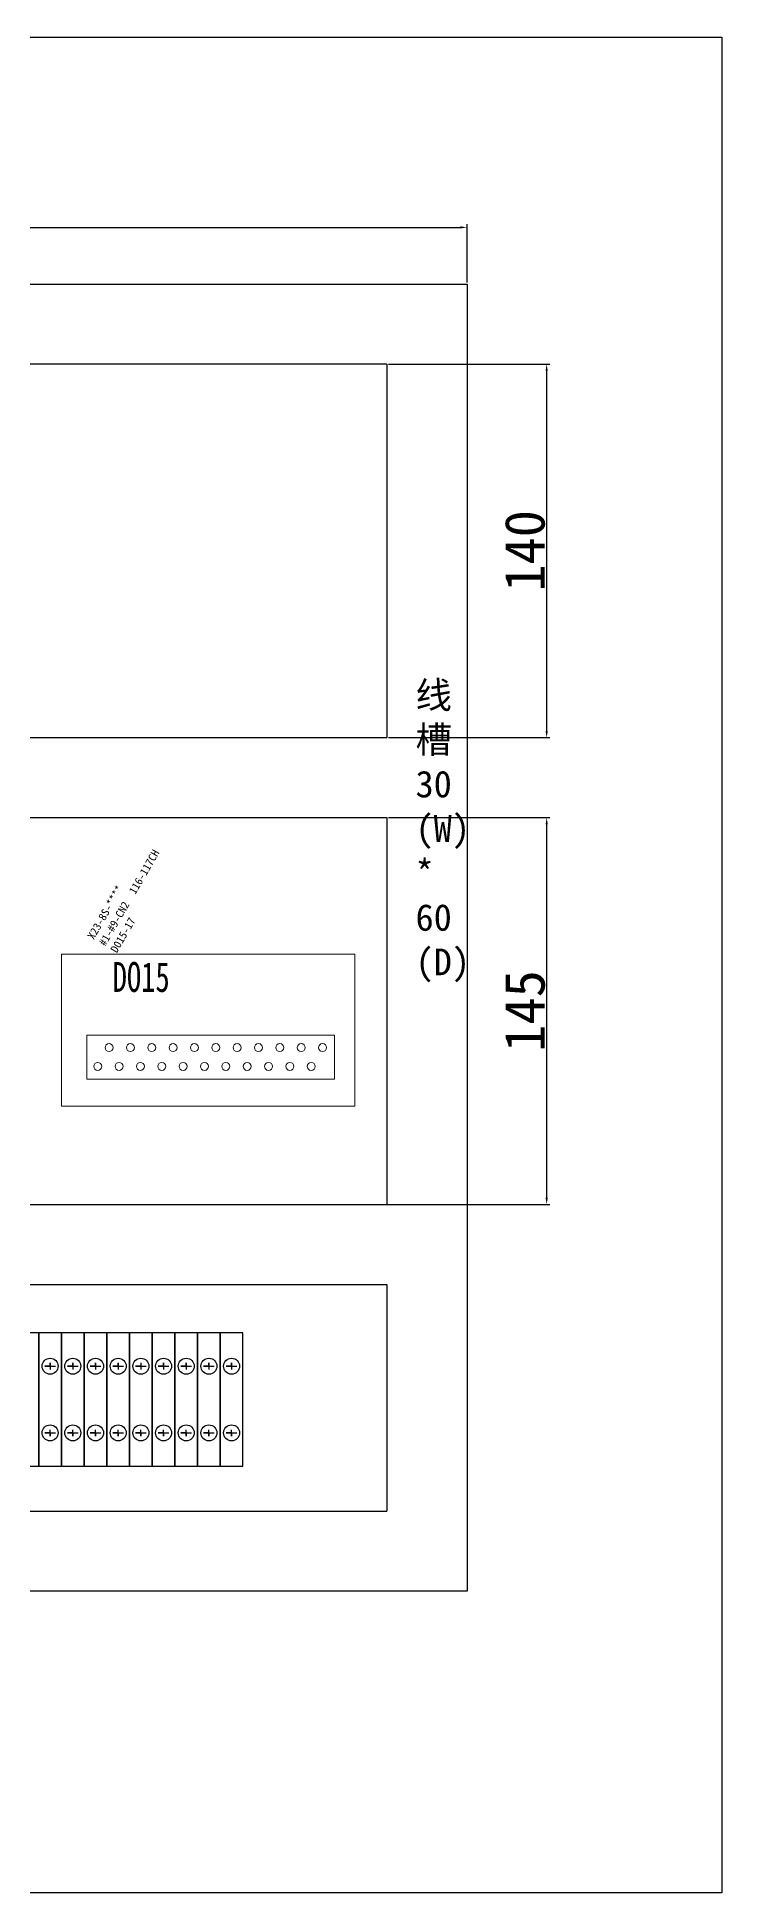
# Model space of a CAD drawing. Header units: millimetres. Extents: x 336 to 12810, y -1577 to 4105.
# Drawn here: x 11316 to 11572, y 1252 to 1948 of the extents above; entities that cross this region are included whole.
import ezdxf

# ---------------------------------------------------------------- set-up
doc = ezdxf.new("R2010")
doc.units = ezdxf.units.MM
doc.layers.add('细实线层', color=7, linetype='Continuous')
doc.styles.get("Standard").update_dxf_attribs({"font": ''})
doc.styles.add('宋', font='', dxfattribs={"width": 0.7})
doc.styles.get('Standard').set_extended_font_data('SimSun')
doc.styles.get('宋').set_extended_font_data('SimSun')
doc.dimstyles.new('ISO-25', dxfattribs={"dimtxt": 2.5, "dimasz": 2.5, "dimexe": 1.25, "dimexo": 0.625, "dimtad": 1, "dimtxsty": 'Standard', "dimcen": 2.5, "dimadec": 0, "dimazin": 0, "dimtfac": 1, "dimtmove": 0, "dimatfit": 3, "dimfxl": 1, "dimarcsym": 0})

# ---------------------------------------------------------------- blocks, each defined once
blk = doc.blocks.new('*D899')
at = {"color": 0, "lineweight": -2}
for p, q in [((10476.72, 1856.17), (10476.72, 1878.07)), ((10479.22, 1876.82), (11474.22, 1876.82)), ((11476.72, 1856.17), (11476.72, 1878.07))]:
    blk.add_line(p, q, dxfattribs=at)
at = {"color": 0}
for points in [[(10479.22, 1877.23), (10479.22, 1876.4), (10476.72, 1876.82)], [(11474.22, 1876.4), (11474.22, 1877.23), (11476.72, 1876.82)]]:
    blk.add_solid(points, dxfattribs=at)
at = {"layer": 'Defpoints', "color": 0}
for p in [(11476.72, 1876.82), (10476.72, 1855.54), (11476.72, 1855.54)]:
    blk.add_point(p, dxfattribs=at)
at = {"color": 0, "insert": (10976.72, 1884.94), "char_height": 2.5, "attachment_point": 5}
blk.add_mtext('{\\H6x;1000}', dxfattribs=at)
blk = doc.blocks.new('D015')
at = {"lineweight": 0}
for p, q in [((4907.11, 1796), (4797.11, 1796)), ((4907.11, 1739), (4907.11, 1796)), ((4797.11, 1739), (4907.11, 1739))]:
    blk.add_line(p, q, dxfattribs=at)
for centre in [(4814.94, 1760.94), (4822.94, 1760.94), (4830.94, 1760.94), (4838.94, 1760.94), (4846.94, 1760.94), (4854.94, 1760.94), (4862.94, 1760.94), (4870.94, 1760.94), (4878.94, 1760.94), (4886.94, 1760.94), (4894.94, 1760.94), (4810.7, 1753.88), (4818.7, 1753.88), (4826.7, 1753.88), (4834.7, 1753.88), (4842.7, 1753.88), (4850.7, 1753.88), (4858.7, 1753.88), (4866.7, 1753.88), (4874.7, 1753.88), (4882.7, 1753.88), (4890.7, 1753.88)]:
    blk.add_circle(centre, 1.5, dxfattribs=at)
at = {"layer": '细实线层', "lineweight": 0}
for p, q in [((4797.11, 1796), (4797.11, 1739)), ((4806.62, 1749.13), (4806.62, 1765.59)), ((4806.62, 1765.59), (4899.47, 1765.59)), ((4899.47, 1765.59), (4899.47, 1749.13)), ((4899.47, 1749.13), (4806.62, 1749.13))]:
    blk.add_line(p, q, dxfattribs=at)
at = {"lineweight": 0, "insert": (4816.32, 1793.01), "char_height": 11.2, "width": 74.3703, "attachment_point": 1, "style": '宋'}
blk.add_mtext('DO15', dxfattribs=at)
blk = doc.blocks.new('*D912')
at = {"color": 0, "lineweight": -2}
for p, q in [((11447.34, 1825.54), (11507.8, 1825.54)), ((11506.55, 1823.04), (11506.55, 1688.04)), ((11447.34, 1685.54), (11507.8, 1685.54))]:
    blk.add_line(p, q, dxfattribs=at)
at = {"color": 0}
for points in [[(11506.97, 1823.04), (11506.13, 1823.04), (11506.55, 1825.54)], [(11506.13, 1688.04), (11506.97, 1688.04), (11506.55, 1685.54)]]:
    blk.add_solid(points, dxfattribs=at)
at = {"layer": 'Defpoints', "color": 0}
for p in [(11446.72, 1825.54), (11446.72, 1685.54), (11506.55, 1685.54)]:
    blk.add_point(p, dxfattribs=at)
at = {"color": 0, "insert": (11498.42, 1755.54), "char_height": 2.5, "attachment_point": 5, "rotation": 90}
blk.add_mtext('{\\H6x;140}', dxfattribs=at)
blk = doc.blocks.new('*D913')
at = {"color": 0, "lineweight": -2}
for p, q in [((11447.34, 1655.54), (11507.8, 1655.54)), ((11506.55, 1653.04), (11506.55, 1513.04)), ((10837.34, 1510.54), (11507.8, 1510.54))]:
    blk.add_line(p, q, dxfattribs=at)
at = {"color": 0}
for points in [[(11506.97, 1653.04), (11506.13, 1653.04), (11506.55, 1655.54)], [(11506.13, 1513.04), (11506.97, 1513.04), (11506.55, 1510.54)]]:
    blk.add_solid(points, dxfattribs=at)
at = {"layer": 'Defpoints', "color": 0}
for p in [(11446.72, 1655.54), (10836.72, 1510.54), (11506.55, 1510.54)]:
    blk.add_point(p, dxfattribs=at)
at = {"color": 0, "insert": (11498.42, 1583.04), "char_height": 2.5, "attachment_point": 5, "rotation": 90}
blk.add_mtext('{\\H6x;145}', dxfattribs=at)

msp = doc.modelspace()

# ---------------------------------------------------------------- linework, layer by layer
for p, q in [((11446.716, 1825.542), (10836.716, 1825.542)), ((11446.716, 1825.542), (11446.716, 1685.542)), ((10836.716, 1685.542), (11446.716, 1685.542)), ((10836.716, 1655.542), (11446.716, 1655.542)), ((11446.716, 1655.542), (11446.716, 1510.542)), ((10836.716, 1510.542), (11446.716, 1510.542)), ((10506.716, 1480.542), (11446.716, 1480.542)), ((11446.716, 1480.542), (11446.716, 1395.542)), ((11320.477, 1451.072), (11320.477, 1448.672)), ((11320.477, 1449.872), (11320.477, 1451.072)), ((11328.977, 1451.072), (11328.977, 1448.672)), ((11328.977, 1449.872), (11328.977, 1451.072)), ((11337.477, 1451.072), (11337.477, 1448.672)), ((11337.477, 1449.872), (11337.477, 1451.072)), ((11345.977, 1451.072), (11345.977, 1448.672)), ((11345.977, 1449.872), (11345.977, 1451.072)), ((11354.477, 1451.072), (11354.477, 1448.672)), ((11362.977, 1451.072), (11362.977, 1448.672)), ((11362.977, 1449.872), (11362.977, 1451.072)), ((11371.477, 1451.072), (11371.477, 1448.672)), ((11371.477, 1449.872), (11371.477, 1451.072)), ((11379.977, 1451.072), (11379.977, 1448.672)), ((11379.977, 1449.872), (11379.977, 1451.072)), ((11388.477, 1451.072), (11388.477, 1448.672)), ((11388.477, 1449.872), (11388.477, 1451.072)), ((10506.716, 1395.542), (11446.716, 1395.542))]:
    msp.add_line(p, q)
at = {"color": 0}
for p, q in [((11318.477, 1449.872), (11322.477, 1449.872)), ((11320.477, 1449.872), (11318.477, 1449.872)), ((11326.977, 1449.872), (11330.977, 1449.872)), ((11328.977, 1449.872), (11326.977, 1449.872)), ((11335.477, 1449.872), (11339.477, 1449.872)), ((11337.477, 1449.872), (11335.477, 1449.872)), ((11343.977, 1449.872), (11347.977, 1449.872)), ((11345.977, 1449.872), (11343.977, 1449.872)), ((11352.477, 1449.872), (11356.477, 1449.872)), ((11354.477, 1449.872), (11352.477, 1449.872)), ((11360.977, 1449.872), (11364.977, 1449.872)), ((11362.977, 1449.872), (11360.977, 1449.872)), ((11369.477, 1449.872), (11373.477, 1449.872)), ((11371.477, 1449.872), (11369.477, 1449.872)), ((11377.977, 1449.872), (11381.977, 1449.872)), ((11379.977, 1449.872), (11377.977, 1449.872)), ((11386.477, 1449.872), (11390.477, 1449.872)), ((11388.477, 1449.872), (11386.477, 1449.872)), ((11318.477, 1424.872), (11322.477, 1424.872)), ((11320.477, 1424.872), (11318.477, 1424.872)), ((11320.477, 1423.672), (11320.477, 1426.072)), ((11320.477, 1424.872), (11320.477, 1423.672)), ((11326.977, 1424.872), (11330.977, 1424.872)), ((11328.977, 1424.872), (11326.977, 1424.872)), ((11328.977, 1423.672), (11328.977, 1426.072)), ((11328.977, 1424.872), (11328.977, 1423.672)), ((11335.477, 1424.872), (11339.477, 1424.872)), ((11337.477, 1424.872), (11335.477, 1424.872)), ((11337.477, 1423.672), (11337.477, 1426.072)), ((11337.477, 1424.872), (11337.477, 1423.672)), ((11343.977, 1424.872), (11347.977, 1424.872)), ((11345.977, 1424.872), (11343.977, 1424.872)), ((11345.977, 1423.672), (11345.977, 1426.072)), ((11345.977, 1424.872), (11345.977, 1423.672)), ((11352.477, 1424.872), (11356.477, 1424.872)), ((11354.477, 1424.872), (11352.477, 1424.872)), ((11354.477, 1423.672), (11354.477, 1426.072)), ((11354.477, 1424.872), (11354.477, 1423.672)), ((11360.977, 1424.872), (11364.977, 1424.872)), ((11362.977, 1424.872), (11360.977, 1424.872)), ((11362.977, 1423.672), (11362.977, 1426.072)), ((11362.977, 1424.872), (11362.977, 1423.672)), ((11369.477, 1424.872), (11373.477, 1424.872)), ((11371.477, 1424.872), (11369.477, 1424.872)), ((11371.477, 1423.672), (11371.477, 1426.072)), ((11371.477, 1424.872), (11371.477, 1423.672)), ((11377.977, 1424.872), (11381.977, 1424.872)), ((11379.977, 1424.872), (11377.977, 1424.872)), ((11379.977, 1423.672), (11379.977, 1426.072)), ((11379.977, 1424.872), (11379.977, 1423.672)), ((11386.477, 1424.872), (11390.477, 1424.872)), ((11388.477, 1424.872), (11386.477, 1424.872)), ((11388.477, 1423.672), (11388.477, 1426.072)), ((11388.477, 1424.872), (11388.477, 1423.672))]:
    msp.add_line(p, q, dxfattribs=at)
at = {"color": 1}
msp.add_lwpolyline([(10392.589, 1948.152), (11572.212, 1948.152), (11572.212, 1252.413), (10392.589, 1252.413)], close=True, dxfattribs=at)
msp.add_lwpolyline([(10476.716, 1855.542), (11476.716, 1855.542), (11476.716, 1365.542), (10476.716, 1365.542)], close=True)
at = {"linetype": 'Continuous'}
for points in [[(11307.727, 1412.372), (11316.227, 1412.372), (11316.227, 1462.372), (11307.727, 1462.372)], [(11316.227, 1412.372), (11324.727, 1412.372), (11324.727, 1462.372), (11316.227, 1462.372)], [(11324.727, 1412.372), (11333.227, 1412.372), (11333.227, 1462.372), (11324.727, 1462.372)], [(11333.227, 1412.372), (11341.727, 1412.372), (11341.727, 1462.372), (11333.227, 1462.372)], [(11341.727, 1412.372), (11350.227, 1412.372), (11350.227, 1462.372), (11341.727, 1462.372)], [(11350.227, 1412.372), (11358.727, 1412.372), (11358.727, 1462.372), (11350.227, 1462.372)], [(11358.727, 1412.372), (11367.227, 1412.372), (11367.227, 1462.372), (11358.727, 1462.372)], [(11367.227, 1412.372), (11375.727, 1412.372), (11375.727, 1462.372), (11367.227, 1462.372)], [(11375.727, 1412.372), (11384.227, 1412.372), (11384.227, 1462.372), (11375.727, 1462.372)], [(11384.227, 1412.372), (11392.727, 1412.372), (11392.727, 1462.372), (11384.227, 1462.372)]]:
    msp.add_lwpolyline(points, close=True, dxfattribs=at)
for centre in [(11320.477, 1449.872), (11328.977, 1449.872), (11337.477, 1449.872), (11345.977, 1449.872), (11354.477, 1449.872), (11362.977, 1449.872), (11371.477, 1449.872), (11379.977, 1449.872), (11388.477, 1449.872)]:
    msp.add_circle(centre, 3)
at = {"color": 0}
for centre in [(11320.477, 1424.872), (11328.977, 1424.872), (11337.477, 1424.872), (11345.977, 1424.872), (11354.477, 1424.872), (11362.977, 1424.872), (11371.477, 1424.872), (11379.977, 1424.872), (11388.477, 1424.872)]:
    msp.add_circle(centre, 3, dxfattribs=at)

# ---------------------------------------------------------------- block references
msp.add_blockref('D015', (6527.615, -191.611))

# ---------------------------------------------------------------- texts
at = {"lineweight": 0, "insert": (11457.41, 1706.468), "char_height": 10, "width": 13.79767, "attachment_point": 1}
msp.add_mtext('线槽30\\P(W)\\P*\\P60\\P(D)', dxfattribs=at)
at = {"color": 0, "lineweight": -2, "insert": (11334.228, 1611.081), "char_height": 3, "width": 50.83532, "attachment_point": 1, "rotation": 60}
msp.add_mtext('X23-8S-****\\P#1-#9-CN2  116-117CH \\P{\\fSimSun|b0|i0|c134|p2;D015-17}           ', dxfattribs=at)

# ---------------------------------------------------------------- dimensions: what is measured, and where the dimension line sits
dim = msp.add_linear_dim(base=(11476.716, 1876.818), p1=(10476.716, 1855.542), p2=(11476.716, 1855.542), text='{\\H6x;<>}', dimstyle='ISO-25')
dim.commit()
dim.dimension.update_dxf_attribs({"geometry": '*D899', "text_midpoint": (10976.716, 1884.943)})
for base, p1, p2, picture, middle in [((11506.549, 1685.542), (11446.716, 1825.542), (11446.716, 1685.542), '*D912', (11498.424, 1755.542)), ((11506.549, 1510.542), (11446.716, 1655.542), (10836.716, 1510.542), '*D913', (11498.424, 1583.042))]:
    dim = msp.add_linear_dim(base=base, p1=p1, p2=p2, angle=90, text='{\\H6x;<>}', dimstyle='ISO-25')
    dim.commit()
    dim.dimension.update_dxf_attribs({"geometry": picture, "text_midpoint": middle})

doc.saveas('drawing.dxf')
